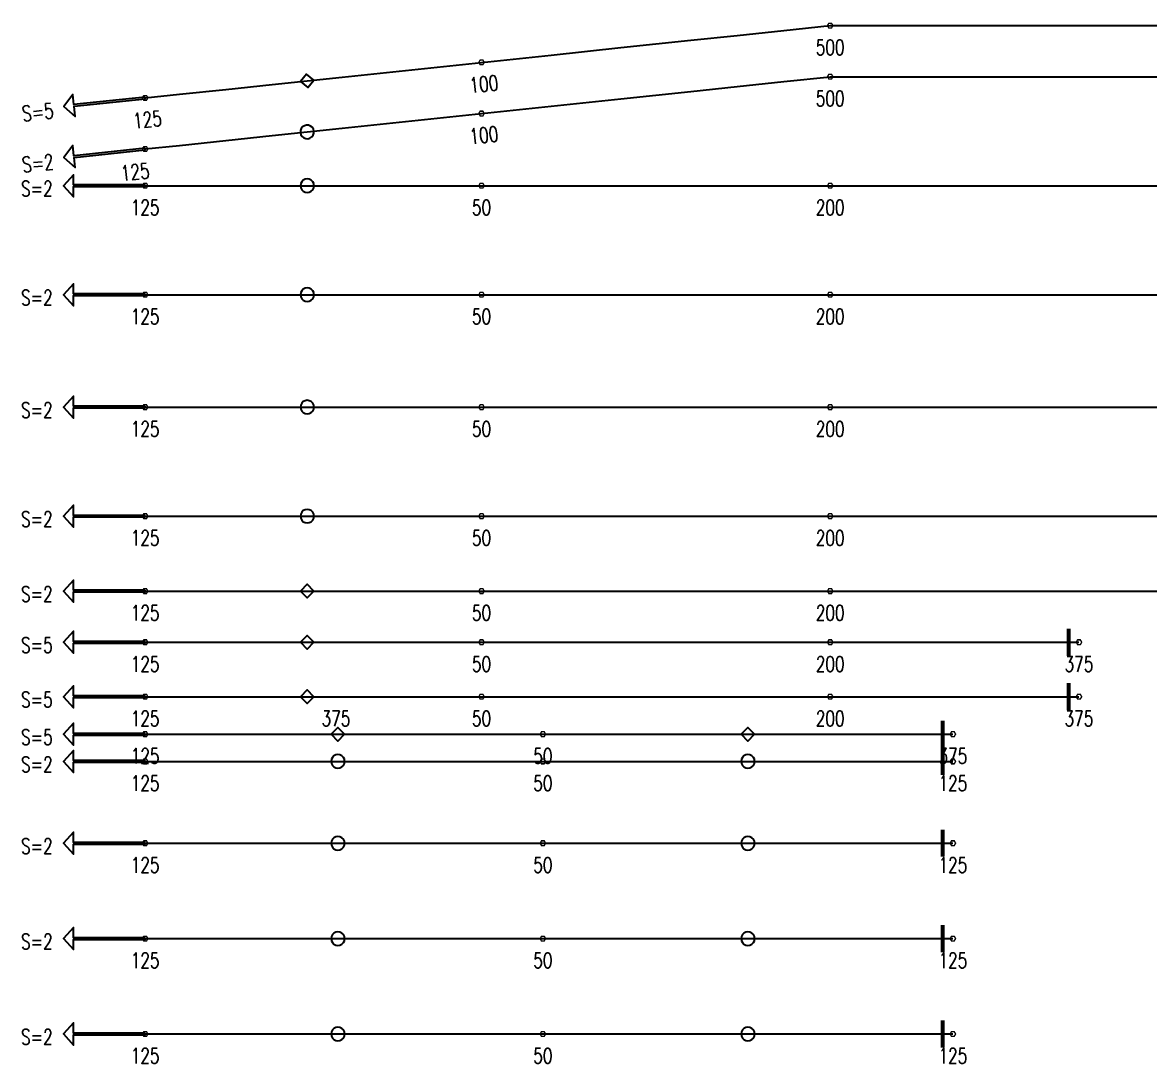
# Model space of a CAD drawing. Header units: millimetres. Extents: x 130400 to 587758, y -25561 to 40710.
# Drawn here: x 380802 to 397348, y 23267 to 38545 of the extents above; entities that cross this region are included whole.
import ezdxf

# ---------------------------------------------------------------- set-up
doc = ezdxf.new("R2010")
doc.units = ezdxf.units.MM
doc.layers.add('Current plane_Column', color=7, linetype='Continuous', true_color=0x4b00ff)
doc.layers.add('NDC_S-TENDON', color=6, linetype='Continuous', lineweight=35)
doc.layers.add('NDC_S_ANNO', color=7, linetype='Continuous', lineweight=20)
doc.styles.add('NDC_ANNO', font='', dxfattribs={"width": 0.8})
doc.styles.get('NDC_ANNO').set_extended_font_data('Dotum')

# ---------------------------------------------------------------- blocks, each defined once
blk = doc.blocks.new('HTB TDX')
at = {"layer": 'NDC_S-TENDON', "linetype": 'Continuous'}
for points, elevation in [([(10090, 29000, 20, 20, 0), (10070, 29035, 20, 20, 0), (10030, 29035, 20, 20, 0), (10010, 29000, 20, 20, 0), (10030, 28965, 20, 20, 0), (10070, 28965, 20, 20, 0)], 3600), ([(10090, 29000, 20, 20, 0), (10070, 29035, 20, 20, 0), (10030, 29035, 20, 20, 0), (10010, 29000, 20, 20, 0), (10030, 28965, 20, 20, 0), (10070, 28965, 20, 20, 0)], 3600), ([(10090, 29000, 20, 20, 0), (10070, 29035, 20, 20, 0), (10030, 29035, 20, 20, 0), (10010, 29000, 20, 20, 0), (10030, 28965, 20, 20, 0), (10070, 28965, 20, 20, 0)], 3600), ([(10090, 29000, 20, 20, 0), (10070, 29035, 20, 20, 0), (10030, 29035, 20, 20, 0), (10010, 29000, 20, 20, 0), (10030, 28965, 20, 20, 0), (10070, 28965, 20, 20, 0)], 3600), ([(4975, 28460, 20, 20, 0), (4955, 28494, 20, 20, 0), (4915, 28494, 20, 20, 0), (4895, 28460, 20, 20, 0), (4915, 28425, 20, 20, 0), (4955, 28425, 20, 20, 0)], 3200), ([(4975, 28460, 20, 20, 0), (4955, 28494, 20, 20, 0), (4915, 28494, 20, 20, 0), (4895, 28460, 20, 20, 0), (4915, 28425, 20, 20, 0), (4955, 28425, 20, 20, 0)], 3200), ([(10090, 28250, 20, 20, 0), (10070, 28285, 20, 20, 0), (10030, 28285, 20, 20, 0), (10010, 28250, 20, 20, 0), (10030, 28215, 20, 20, 0), (10070, 28215, 20, 20, 0)], 3600), ([(10090, 28250, 20, 20, 0), (10070, 28285, 20, 20, 0), (10030, 28285, 20, 20, 0), (10010, 28250, 20, 20, 0), (10030, 28215, 20, 20, 0), (10070, 28215, 20, 20, 0)], 3600), ([(10090, 28250, 20, 20, 0), (10070, 28285, 20, 20, 0), (10030, 28285, 20, 20, 0), (10010, 28250, 20, 20, 0), (10030, 28215, 20, 20, 0), (10070, 28215, 20, 20, 0)], 3600), ([(10090, 28250, 20, 20, 0), (10070, 28285, 20, 20, 0), (10030, 28285, 20, 20, 0), (10010, 28250, 20, 20, 0), (10030, 28215, 20, 20, 0), (10070, 28215, 20, 20, 0)], 3600), ([(40, 27939, 20, 20, 0), (20, 27973, 20, 20, 0), (-20, 27973, 20, 20, 0), (-40, 27939, 20, 20, 0), (-20, 27904, 20, 20, 0), (20, 27904, 20, 20, 0)], 3575), ([(40, 27939, 20, 20, 0), (20, 27973, 20, 20, 0), (-20, 27973, 20, 20, 0), (-40, 27939, 20, 20, 0), (-20, 27904, 20, 20, 0), (20, 27904, 20, 20, 0)], 3575), ([(4975, 27710, 20, 20, 0), (4955, 27744, 20, 20, 0), (4915, 27744, 20, 20, 0), (4895, 27710, 20, 20, 0), (4915, 27675, 20, 20, 0), (4955, 27675, 20, 20, 0)], 3200), ([(4975, 27710, 20, 20, 0), (4955, 27744, 20, 20, 0), (4915, 27744, 20, 20, 0), (4895, 27710, 20, 20, 0), (4915, 27675, 20, 20, 0), (4955, 27675, 20, 20, 0)], 3200), ([(40, 27189, 20, 20, 0), (20, 27223, 20, 20, 0), (-20, 27223, 20, 20, 0), (-40, 27189, 20, 20, 0), (-20, 27154, 20, 20, 0), (20, 27154, 20, 20, 0)], 3575), ([(40, 27189, 20, 20, 0), (20, 27223, 20, 20, 0), (-20, 27223, 20, 20, 0), (-40, 27189, 20, 20, 0), (-20, 27154, 20, 20, 0), (20, 27154, 20, 20, 0)], 3575), ([(40, 26650, 20, 20, 0), (20, 26685, 20, 20, 0), (-20, 26685, 20, 20, 0), (-40, 26650, 20, 20, 0), (-20, 26615, 20, 20, 0), (20, 26615, 20, 20, 0)], 3575), ([(40, 26650, 20, 20, 0), (20, 26685, 20, 20, 0), (-20, 26685, 20, 20, 0), (-40, 26650, 20, 20, 0), (-20, 26615, 20, 20, 0), (20, 26615, 20, 20, 0)], 3575), ([(4975, 26650, 20, 20, 0), (4955, 26685, 20, 20, 0), (4915, 26685, 20, 20, 0), (4895, 26650, 20, 20, 0), (4915, 26615, 20, 20, 0), (4955, 26615, 20, 20, 0)], 3500), ([(4975, 26650, 20, 20, 0), (4955, 26685, 20, 20, 0), (4915, 26685, 20, 20, 0), (4895, 26650, 20, 20, 0), (4915, 26615, 20, 20, 0), (4955, 26615, 20, 20, 0)], 3500), ([(10090, 26650, 20, 20, 0), (10070, 26685, 20, 20, 0), (10030, 26685, 20, 20, 0), (10010, 26650, 20, 20, 0), (10030, 26615, 20, 20, 0), (10070, 26615, 20, 20, 0)], 3650), ([(10090, 26650, 20, 20, 0), (10070, 26685, 20, 20, 0), (10030, 26685, 20, 20, 0), (10010, 26650, 20, 20, 0), (10030, 26615, 20, 20, 0), (10070, 26615, 20, 20, 0)], 3650), ([(10090, 26650, 20, 20, 0), (10070, 26685, 20, 20, 0), (10030, 26685, 20, 20, 0), (10010, 26650, 20, 20, 0), (10030, 26615, 20, 20, 0), (10070, 26615, 20, 20, 0)], 3650), ([(10090, 26650, 20, 20, 0), (10070, 26685, 20, 20, 0), (10030, 26685, 20, 20, 0), (10010, 26650, 20, 20, 0), (10030, 26615, 20, 20, 0), (10070, 26615, 20, 20, 0)], 3650), ([(40, 25050, 20, 20, 0), (20, 25085, 20, 20, 0), (-20, 25085, 20, 20, 0), (-40, 25050, 20, 20, 0), (-20, 25015, 20, 20, 0), (20, 25015, 20, 20, 0)], 3575), ([(40, 25050, 20, 20, 0), (20, 25085, 20, 20, 0), (-20, 25085, 20, 20, 0), (-40, 25050, 20, 20, 0), (-20, 25015, 20, 20, 0), (20, 25015, 20, 20, 0)], 3575), ([(4975, 25050, 20, 20, 0), (4955, 25085, 20, 20, 0), (4915, 25085, 20, 20, 0), (4895, 25050, 20, 20, 0), (4915, 25015, 20, 20, 0), (4955, 25015, 20, 20, 0)], 3500), ([(4975, 25050, 20, 20, 0), (4955, 25085, 20, 20, 0), (4915, 25085, 20, 20, 0), (4895, 25050, 20, 20, 0), (4915, 25015, 20, 20, 0), (4955, 25015, 20, 20, 0)], 3500), ([(10090, 25050, 20, 20, 0), (10070, 25085, 20, 20, 0), (10030, 25085, 20, 20, 0), (10010, 25050, 20, 20, 0), (10030, 25015, 20, 20, 0), (10070, 25015, 20, 20, 0)], 3650), ([(10090, 25050, 20, 20, 0), (10070, 25085, 20, 20, 0), (10030, 25085, 20, 20, 0), (10010, 25050, 20, 20, 0), (10030, 25015, 20, 20, 0), (10070, 25015, 20, 20, 0)], 3650), ([(10090, 25050, 20, 20, 0), (10070, 25085, 20, 20, 0), (10030, 25085, 20, 20, 0), (10010, 25050, 20, 20, 0), (10030, 25015, 20, 20, 0), (10070, 25015, 20, 20, 0)], 3650), ([(10090, 25050, 20, 20, 0), (10070, 25085, 20, 20, 0), (10030, 25085, 20, 20, 0), (10010, 25050, 20, 20, 0), (10030, 25015, 20, 20, 0), (10070, 25015, 20, 20, 0)], 3650), ([(40, 23400, 20, 20, 0), (20, 23435, 20, 20, 0), (-20, 23435, 20, 20, 0), (-40, 23400, 20, 20, 0), (-20, 23365, 20, 20, 0), (20, 23365, 20, 20, 0)], 3575), ([(40, 23400, 20, 20, 0), (20, 23435, 20, 20, 0), (-20, 23435, 20, 20, 0), (-40, 23400, 20, 20, 0), (-20, 23365, 20, 20, 0), (20, 23365, 20, 20, 0)], 3575), ([(4975, 23400, 20, 20, 0), (4955, 23435, 20, 20, 0), (4915, 23435, 20, 20, 0), (4895, 23400, 20, 20, 0), (4915, 23365, 20, 20, 0), (4955, 23365, 20, 20, 0)], 3500), ([(4975, 23400, 20, 20, 0), (4955, 23435, 20, 20, 0), (4915, 23435, 20, 20, 0), (4895, 23400, 20, 20, 0), (4915, 23365, 20, 20, 0), (4955, 23365, 20, 20, 0)], 3500), ([(10090, 23400, 20, 20, 0), (10070, 23435, 20, 20, 0), (10030, 23435, 20, 20, 0), (10010, 23400, 20, 20, 0), (10030, 23365, 20, 20, 0), (10070, 23365, 20, 20, 0)], 3650), ([(10090, 23400, 20, 20, 0), (10070, 23435, 20, 20, 0), (10030, 23435, 20, 20, 0), (10010, 23400, 20, 20, 0), (10030, 23365, 20, 20, 0), (10070, 23365, 20, 20, 0)], 3650), ([(10090, 23400, 20, 20, 0), (10070, 23435, 20, 20, 0), (10030, 23435, 20, 20, 0), (10010, 23400, 20, 20, 0), (10030, 23365, 20, 20, 0), (10070, 23365, 20, 20, 0)], 3650), ([(10090, 23400, 20, 20, 0), (10070, 23435, 20, 20, 0), (10030, 23435, 20, 20, 0), (10010, 23400, 20, 20, 0), (10030, 23365, 20, 20, 0), (10070, 23365, 20, 20, 0)], 3650), ([(40, 21800, 20, 20, 0), (20, 21835, 20, 20, 0), (-20, 21835, 20, 20, 0), (-40, 21800, 20, 20, 0), (-20, 21765, 20, 20, 0), (20, 21765, 20, 20, 0)], 3575), ([(40, 21800, 20, 20, 0), (20, 21835, 20, 20, 0), (-20, 21835, 20, 20, 0), (-40, 21800, 20, 20, 0), (-20, 21765, 20, 20, 0), (20, 21765, 20, 20, 0)], 3575), ([(4975, 21800, 20, 20, 0), (4955, 21835, 20, 20, 0), (4915, 21835, 20, 20, 0), (4895, 21800, 20, 20, 0), (4915, 21765, 20, 20, 0), (4955, 21765, 20, 20, 0)], 3500), ([(4975, 21800, 20, 20, 0), (4955, 21835, 20, 20, 0), (4915, 21835, 20, 20, 0), (4895, 21800, 20, 20, 0), (4915, 21765, 20, 20, 0), (4955, 21765, 20, 20, 0)], 3500), ([(10090, 21800, 20, 20, 0), (10070, 21835, 20, 20, 0), (10030, 21835, 20, 20, 0), (10010, 21800, 20, 20, 0), (10030, 21765, 20, 20, 0), (10070, 21765, 20, 20, 0)], 3650), ([(10090, 21800, 20, 20, 0), (10070, 21835, 20, 20, 0), (10030, 21835, 20, 20, 0), (10010, 21800, 20, 20, 0), (10030, 21765, 20, 20, 0), (10070, 21765, 20, 20, 0)], 3650), ([(10090, 21800, 20, 20, 0), (10070, 21835, 20, 20, 0), (10030, 21835, 20, 20, 0), (10010, 21800, 20, 20, 0), (10030, 21765, 20, 20, 0), (10070, 21765, 20, 20, 0)], 3650), ([(10090, 21800, 20, 20, 0), (10070, 21835, 20, 20, 0), (10030, 21835, 20, 20, 0), (10010, 21800, 20, 20, 0), (10030, 21765, 20, 20, 0), (10070, 21765, 20, 20, 0)], 3650), ([(40, 20700, 20, 20, 0), (20, 20735, 20, 20, 0), (-20, 20735, 20, 20, 0), (-40, 20700, 20, 20, 0), (-20, 20665, 20, 20, 0), (20, 20665, 20, 20, 0)], 3575), ([(40, 20700, 20, 20, 0), (20, 20735, 20, 20, 0), (-20, 20735, 20, 20, 0), (-40, 20700, 20, 20, 0), (-20, 20665, 20, 20, 0), (20, 20665, 20, 20, 0)], 3575), ([(4975, 20700, 20, 20, 0), (4955, 20735, 20, 20, 0), (4915, 20735, 20, 20, 0), (4895, 20700, 20, 20, 0), (4915, 20665, 20, 20, 0), (4955, 20665, 20, 20, 0)], 3500), ([(4975, 20700, 20, 20, 0), (4955, 20735, 20, 20, 0), (4915, 20735, 20, 20, 0), (4895, 20700, 20, 20, 0), (4915, 20665, 20, 20, 0), (4955, 20665, 20, 20, 0)], 3500), ([(10090, 20700, 20, 20, 0), (10070, 20735, 20, 20, 0), (10030, 20735, 20, 20, 0), (10010, 20700, 20, 20, 0), (10030, 20665, 20, 20, 0), (10070, 20665, 20, 20, 0)], 3650), ([(10090, 20700, 20, 20, 0), (10070, 20735, 20, 20, 0), (10030, 20735, 20, 20, 0), (10010, 20700, 20, 20, 0), (10030, 20665, 20, 20, 0), (10070, 20665, 20, 20, 0)], 3650), ([(10090, 20700, 20, 20, 0), (10070, 20735, 20, 20, 0), (10030, 20735, 20, 20, 0), (10010, 20700, 20, 20, 0), (10030, 20665, 20, 20, 0), (10070, 20665, 20, 20, 0)], 3650), ([(10090, 20700, 20, 20, 0), (10070, 20735, 20, 20, 0), (10030, 20735, 20, 20, 0), (10010, 20700, 20, 20, 0), (10030, 20665, 20, 20, 0), (10070, 20665, 20, 20, 0)], 3650), ([(40, 19950, 20, 20, 0), (20, 19985, 20, 20, 0), (-20, 19985, 20, 20, 0), (-40, 19950, 20, 20, 0), (-20, 19915, 20, 20, 0), (20, 19915, 20, 20, 0)], 3610), ([(40, 19950, 20, 20, 0), (20, 19985, 20, 20, 0), (-20, 19985, 20, 20, 0), (-40, 19950, 20, 20, 0), (-20, 19915, 20, 20, 0), (20, 19915, 20, 20, 0)], 3610), ([(4975, 19950, 20, 20, 0), (4955, 19985, 20, 20, 0), (4915, 19985, 20, 20, 0), (4895, 19950, 20, 20, 0), (4915, 19915, 20, 20, 0), (4955, 19915, 20, 20, 0)], 3535), ([(4975, 19950, 20, 20, 0), (4955, 19985, 20, 20, 0), (4915, 19985, 20, 20, 0), (4895, 19950, 20, 20, 0), (4915, 19915, 20, 20, 0), (4955, 19915, 20, 20, 0)], 3535), ([(10090, 19950, 20, 20, 0), (10070, 19985, 20, 20, 0), (10030, 19985, 20, 20, 0), (10010, 19950, 20, 20, 0), (10030, 19915, 20, 20, 0), (10070, 19915, 20, 20, 0)], 3685), ([(10090, 19950, 20, 20, 0), (10070, 19985, 20, 20, 0), (10030, 19985, 20, 20, 0), (10010, 19950, 20, 20, 0), (10030, 19915, 20, 20, 0), (10070, 19915, 20, 20, 0)], 3685), ([(10090, 19950, 20, 20, 0), (10070, 19985, 20, 20, 0), (10030, 19985, 20, 20, 0), (10010, 19950, 20, 20, 0), (10030, 19915, 20, 20, 0), (10070, 19915, 20, 20, 0)], 3685), ([(10090, 19950, 20, 20, 0), (10070, 19985, 20, 20, 0), (10030, 19985, 20, 20, 0), (10010, 19950, 20, 20, 0), (10030, 19915, 20, 20, 0), (10070, 19915, 20, 20, 0)], 3685), ([(13740, 19950, 20, 20, 0), (13720, 19985, 20, 20, 0), (13680, 19985, 20, 20, 0), (13660, 19950, 20, 20, 0), (13680, 19915, 20, 20, 0), (13720, 19915, 20, 20, 0)], 3575), ([(13740, 19950, 20, 20, 0), (13720, 19985, 20, 20, 0), (13680, 19985, 20, 20, 0), (13660, 19950, 20, 20, 0), (13680, 19915, 20, 20, 0), (13720, 19915, 20, 20, 0)], 3575), ([(40, 19150, 20, 20, 0), (20, 19185, 20, 20, 0), (-20, 19185, 20, 20, 0), (-40, 19150, 20, 20, 0), (-20, 19115, 20, 20, 0), (20, 19115, 20, 20, 0)], 3610), ([(40, 19150, 20, 20, 0), (20, 19185, 20, 20, 0), (-20, 19185, 20, 20, 0), (-40, 19150, 20, 20, 0), (-20, 19115, 20, 20, 0), (20, 19115, 20, 20, 0)], 3610), ([(4975, 19150, 20, 20, 0), (4955, 19185, 20, 20, 0), (4915, 19185, 20, 20, 0), (4895, 19150, 20, 20, 0), (4915, 19115, 20, 20, 0), (4955, 19115, 20, 20, 0)], 3535), ([(4975, 19150, 20, 20, 0), (4955, 19185, 20, 20, 0), (4915, 19185, 20, 20, 0), (4895, 19150, 20, 20, 0), (4915, 19115, 20, 20, 0), (4955, 19115, 20, 20, 0)], 3535), ([(10090, 19150, 20, 20, 0), (10070, 19185, 20, 20, 0), (10030, 19185, 20, 20, 0), (10010, 19150, 20, 20, 0), (10030, 19115, 20, 20, 0), (10070, 19115, 20, 20, 0)], 3685), ([(10090, 19150, 20, 20, 0), (10070, 19185, 20, 20, 0), (10030, 19185, 20, 20, 0), (10010, 19150, 20, 20, 0), (10030, 19115, 20, 20, 0), (10070, 19115, 20, 20, 0)], 3685), ([(10090, 19150, 20, 20, 0), (10070, 19185, 20, 20, 0), (10030, 19185, 20, 20, 0), (10010, 19150, 20, 20, 0), (10030, 19115, 20, 20, 0), (10070, 19115, 20, 20, 0)], 3685), ([(10090, 19150, 20, 20, 0), (10070, 19185, 20, 20, 0), (10030, 19185, 20, 20, 0), (10010, 19150, 20, 20, 0), (10030, 19115, 20, 20, 0), (10070, 19115, 20, 20, 0)], 3685), ([(13740, 19150, 20, 20, 0), (13720, 19185, 20, 20, 0), (13680, 19185, 20, 20, 0), (13660, 19150, 20, 20, 0), (13680, 19115, 20, 20, 0), (13720, 19115, 20, 20, 0)], 3575), ([(13740, 19150, 20, 20, 0), (13720, 19185, 20, 20, 0), (13680, 19185, 20, 20, 0), (13660, 19150, 20, 20, 0), (13680, 19115, 20, 20, 0), (13720, 19115, 20, 20, 0)], 3575), ([(40, 18600, 20, 20, 0), (20, 18635, 20, 20, 0), (-20, 18635, 20, 20, 0), (-40, 18600, 20, 20, 0), (-20, 18565, 20, 20, 0), (20, 18565, 20, 20, 0)], 3575), ([(40, 18600, 20, 20, 0), (20, 18635, 20, 20, 0), (-20, 18635, 20, 20, 0), (-40, 18600, 20, 20, 0), (-20, 18565, 20, 20, 0), (20, 18565, 20, 20, 0)], 3575), ([(5875, 18600, 20, 20, 0), (5855, 18635, 20, 20, 0), (5815, 18635, 20, 20, 0), (5795, 18600, 20, 20, 0), (5815, 18565, 20, 20, 0), (5855, 18565, 20, 20, 0)], 3250), ([(5875, 18600, 20, 20, 0), (5855, 18635, 20, 20, 0), (5815, 18635, 20, 20, 0), (5795, 18600, 20, 20, 0), (5815, 18565, 20, 20, 0), (5855, 18565, 20, 20, 0)], 3250), ([(11890, 18600, 20, 20, 0), (11870, 18635, 20, 20, 0), (11830, 18635, 20, 20, 0), (11810, 18600, 20, 20, 0), (11830, 18565, 20, 20, 0), (11870, 18565, 20, 20, 0)], 3575), ([(11890, 18600, 20, 20, 0), (11870, 18635, 20, 20, 0), (11830, 18635, 20, 20, 0), (11810, 18600, 20, 20, 0), (11830, 18565, 20, 20, 0), (11870, 18565, 20, 20, 0)], 3575), ([(40, 18200, 20, 20, 0), (20, 18235, 20, 20, 0), (-20, 18235, 20, 20, 0), (-40, 18200, 20, 20, 0), (-20, 18165, 20, 20, 0), (20, 18165, 20, 20, 0)], 3575), ([(40, 18200, 20, 20, 0), (20, 18235, 20, 20, 0), (-20, 18235, 20, 20, 0), (-40, 18200, 20, 20, 0), (-20, 18165, 20, 20, 0), (20, 18165, 20, 20, 0)], 3575), ([(5875, 18200, 20, 20, 0), (5855, 18235, 20, 20, 0), (5815, 18235, 20, 20, 0), (5795, 18200, 20, 20, 0), (5815, 18165, 20, 20, 0), (5855, 18165, 20, 20, 0)], 3250), ([(5875, 18200, 20, 20, 0), (5855, 18235, 20, 20, 0), (5815, 18235, 20, 20, 0), (5795, 18200, 20, 20, 0), (5815, 18165, 20, 20, 0), (5855, 18165, 20, 20, 0)], 3250), ([(11890, 18200, 20, 20, 0), (11870, 18235, 20, 20, 0), (11830, 18235, 20, 20, 0), (11810, 18200, 20, 20, 0), (11830, 18165, 20, 20, 0), (11870, 18165, 20, 20, 0)], 3575), ([(11890, 18200, 20, 20, 0), (11870, 18235, 20, 20, 0), (11830, 18235, 20, 20, 0), (11810, 18200, 20, 20, 0), (11830, 18165, 20, 20, 0), (11870, 18165, 20, 20, 0)], 3575), ([(40, 17000, 20, 20, 0), (20, 17035, 20, 20, 0), (-20, 17035, 20, 20, 0), (-40, 17000, 20, 20, 0), (-20, 16965, 20, 20, 0), (20, 16965, 20, 20, 0)], 3575), ([(40, 17000, 20, 20, 0), (20, 17035, 20, 20, 0), (-20, 17035, 20, 20, 0), (-40, 17000, 20, 20, 0), (-20, 16965, 20, 20, 0), (20, 16965, 20, 20, 0)], 3575), ([(5875, 17000, 20, 20, 0), (5855, 17035, 20, 20, 0), (5815, 17035, 20, 20, 0), (5795, 17000, 20, 20, 0), (5815, 16965, 20, 20, 0), (5855, 16965, 20, 20, 0)], 3500), ([(5875, 17000, 20, 20, 0), (5855, 17035, 20, 20, 0), (5815, 17035, 20, 20, 0), (5795, 17000, 20, 20, 0), (5815, 16965, 20, 20, 0), (5855, 16965, 20, 20, 0)], 3500), ([(11890, 17000, 20, 20, 0), (11870, 17035, 20, 20, 0), (11830, 17035, 20, 20, 0), (11810, 17000, 20, 20, 0), (11830, 16965, 20, 20, 0), (11870, 16965, 20, 20, 0)], 3575), ([(11890, 17000, 20, 20, 0), (11870, 17035, 20, 20, 0), (11830, 17035, 20, 20, 0), (11810, 17000, 20, 20, 0), (11830, 16965, 20, 20, 0), (11870, 16965, 20, 20, 0)], 3575), ([(40, 15600, 20, 20, 0), (20, 15635, 20, 20, 0), (-20, 15635, 20, 20, 0), (-40, 15600, 20, 20, 0), (-20, 15565, 20, 20, 0), (20, 15565, 20, 20, 0)], 3577), ([(40, 15600, 20, 20, 0), (20, 15635, 20, 20, 0), (-20, 15635, 20, 20, 0), (-40, 15600, 20, 20, 0), (-20, 15565, 20, 20, 0), (20, 15565, 20, 20, 0)], 3577), ([(5875, 15600, 20, 20, 0), (5855, 15635, 20, 20, 0), (5815, 15635, 20, 20, 0), (5795, 15600, 20, 20, 0), (5815, 15565, 20, 20, 0), (5855, 15565, 20, 20, 0)], 3502), ([(5875, 15600, 20, 20, 0), (5855, 15635, 20, 20, 0), (5815, 15635, 20, 20, 0), (5795, 15600, 20, 20, 0), (5815, 15565, 20, 20, 0), (5855, 15565, 20, 20, 0)], 3502), ([(11890, 15600, 20, 20, 0), (11870, 15635, 20, 20, 0), (11830, 15635, 20, 20, 0), (11810, 15600, 20, 20, 0), (11830, 15565, 20, 20, 0), (11870, 15565, 20, 20, 0)], 3577), ([(11890, 15600, 20, 20, 0), (11870, 15635, 20, 20, 0), (11830, 15635, 20, 20, 0), (11810, 15600, 20, 20, 0), (11830, 15565, 20, 20, 0), (11870, 15565, 20, 20, 0)], 3577), ([(40, 14200, 20, 20, 0), (20, 14235, 20, 20, 0), (-20, 14235, 20, 20, 0), (-40, 14200, 20, 20, 0), (-20, 14165, 20, 20, 0), (20, 14165, 20, 20, 0)], 3573), ([(40, 14200, 20, 20, 0), (20, 14235, 20, 20, 0), (-20, 14235, 20, 20, 0), (-40, 14200, 20, 20, 0), (-20, 14165, 20, 20, 0), (20, 14165, 20, 20, 0)], 3573), ([(5875, 14200, 20, 20, 0), (5855, 14235, 20, 20, 0), (5815, 14235, 20, 20, 0), (5795, 14200, 20, 20, 0), (5815, 14165, 20, 20, 0), (5855, 14165, 20, 20, 0)], 3498), ([(5875, 14200, 20, 20, 0), (5855, 14235, 20, 20, 0), (5815, 14235, 20, 20, 0), (5795, 14200, 20, 20, 0), (5815, 14165, 20, 20, 0), (5855, 14165, 20, 20, 0)], 3498), ([(11890, 14200, 20, 20, 0), (11870, 14235, 20, 20, 0), (11830, 14235, 20, 20, 0), (11810, 14200, 20, 20, 0), (11830, 14165, 20, 20, 0), (11870, 14165, 20, 20, 0)], 3573), ([(11890, 14200, 20, 20, 0), (11870, 14235, 20, 20, 0), (11830, 14235, 20, 20, 0), (11810, 14200, 20, 20, 0), (11830, 14165, 20, 20, 0), (11870, 14165, 20, 20, 0)], 3573)]:
    blk.add_lwpolyline(points, format="xyseb", close=True, dxfattribs=dict(at, elevation=elevation))
for points, elevation in [([(2278, 28179), (2388, 28090), (2477, 28200), (2367, 28289), (2278, 28179)], 3362), ([(-1, 27951), (-1045, 27840), (-1061, 27989), (-1193, 27813), (-1027, 27667), (-1043, 27816), (1, 27927)], 3575), ([(2278, 27429), (2286, 27399), (2303, 27373), (2328, 27353), (2357, 27342), (2388, 27340), (2418, 27348), (2444, 27365), (2464, 27390), (2475, 27419), (2477, 27450), (2469, 27480), (2452, 27507), (2427, 27526), (2398, 27538), (2367, 27539), (2337, 27531), (2311, 27514), (2291, 27490), (2280, 27460), (2278, 27429)], 3362), ([(-1, 27201), (-1045, 27090), (-1061, 27239), (-1193, 27063), (-1027, 26917), (-1043, 27066), (1, 27177)], 3575), ([(0, 26662), (-1050, 26662), (-1050, 26812), (-1200, 26650), (-1050, 26488), (-1050, 26638), (0, 26638)], 3575), ([(2277, 26650), (2282, 26619), (2297, 26591), (2319, 26569), (2347, 26555), (2377, 26550), (2408, 26555), (2436, 26569), (2458, 26591), (2473, 26619), (2477, 26650), (2473, 26681), (2458, 26709), (2436, 26731), (2408, 26745), (2377, 26750), (2347, 26745), (2319, 26731), (2297, 26709), (2282, 26681), (2277, 26650)], 3532), ([(0, 25062), (-1050, 25062), (-1050, 25212), (-1200, 25050), (-1050, 24888), (-1050, 25038), (0, 25038)], 3575), ([(2277, 25050), (2282, 25019), (2297, 24991), (2319, 24969), (2347, 24955), (2377, 24950), (2408, 24955), (2436, 24969), (2458, 24991), (2473, 25019), (2477, 25050), (2473, 25081), (2458, 25109), (2436, 25131), (2408, 25145), (2377, 25150), (2347, 25145), (2319, 25131), (2297, 25109), (2282, 25081), (2277, 25050)], 3532), ([(0, 23412), (-1050, 23412), (-1050, 23562), (-1200, 23400), (-1050, 23238), (-1050, 23388), (0, 23388)], 3575), ([(2277, 23400), (2282, 23369), (2297, 23341), (2319, 23319), (2347, 23305), (2377, 23300), (2408, 23305), (2436, 23319), (2458, 23341), (2473, 23369), (2477, 23400), (2473, 23431), (2458, 23459), (2436, 23481), (2408, 23495), (2377, 23500), (2347, 23495), (2319, 23481), (2297, 23459), (2282, 23431), (2277, 23400)], 3532), ([(0, 21812), (-1050, 21812), (-1050, 21962), (-1200, 21800), (-1050, 21638), (-1050, 21788), (0, 21788)], 3575), ([(2277, 21800), (2282, 21769), (2297, 21741), (2319, 21719), (2347, 21705), (2377, 21700), (2408, 21705), (2436, 21719), (2458, 21741), (2473, 21769), (2477, 21800), (2473, 21831), (2458, 21859), (2436, 21881), (2408, 21895), (2377, 21900), (2347, 21895), (2319, 21881), (2297, 21859), (2282, 21831), (2277, 21800)], 3532), ([(0, 20712), (-1050, 20712), (-1050, 20862), (-1200, 20700), (-1050, 20538), (-1050, 20688), (0, 20688)], 3575), ([(2277, 20700), (2377, 20600), (2477, 20700), (2377, 20800), (2277, 20700)], 3532), ([(0, 19962), (-1050, 19962), (-1050, 20112), (-1200, 19950), (-1050, 19788), (-1050, 19938), (0, 19938)], 3610), ([(2277, 19950), (2377, 19850), (2477, 19950), (2377, 20050), (2277, 19950)], 3567), ([(0, 19162), (-1050, 19162), (-1050, 19312), (-1200, 19150), (-1050, 18988), (-1050, 19138), (0, 19138)], 3610), ([(2277, 19150), (2377, 19050), (2477, 19150), (2377, 19250), (2277, 19150)], 3567), ([(0, 18612), (-1050, 18612), (-1050, 18762), (-1200, 18600), (-1050, 18438), (-1050, 18588), (0, 18588)], 3575), ([(2727, 18600), (2827, 18500), (2927, 18600), (2827, 18700), (2727, 18600)], 3391), ([(8742, 18600), (8842, 18500), (8942, 18600), (8842, 18700), (8742, 18600)], 3391), ([(0, 18212), (-1050, 18212), (-1050, 18362), (-1200, 18200), (-1050, 18038), (-1050, 18188), (0, 18188)], 3575), ([(2727, 18200), (2732, 18169), (2747, 18141), (2769, 18119), (2797, 18105), (2827, 18100), (2858, 18105), (2886, 18119), (2908, 18141), (2923, 18169), (2927, 18200), (2923, 18231), (2908, 18259), (2886, 18281), (2858, 18295), (2827, 18300), (2797, 18295), (2769, 18281), (2747, 18259), (2732, 18231), (2727, 18200)], 3391), ([(8742, 18200), (8747, 18169), (8762, 18141), (8784, 18119), (8812, 18105), (8842, 18100), (8873, 18105), (8901, 18119), (8923, 18141), (8938, 18169), (8942, 18200), (8938, 18231), (8923, 18259), (8901, 18281), (8873, 18295), (8842, 18300), (8812, 18295), (8784, 18281), (8762, 18259), (8747, 18231), (8742, 18200)], 3391), ([(0, 17012), (-1050, 17012), (-1050, 17162), (-1200, 17000), (-1050, 16838), (-1050, 16988), (0, 16988)], 3575), ([(2727, 17000), (2732, 16969), (2747, 16941), (2769, 16919), (2797, 16905), (2827, 16900), (2858, 16905), (2886, 16919), (2908, 16941), (2923, 16969), (2927, 17000), (2923, 17031), (2908, 17059), (2886, 17081), (2858, 17095), (2827, 17100), (2797, 17095), (2769, 17081), (2747, 17059), (2732, 17031), (2727, 17000)], 3533), ([(8742, 17000), (8747, 16969), (8762, 16941), (8784, 16919), (8812, 16905), (8842, 16900), (8873, 16905), (8901, 16919), (8923, 16941), (8938, 16969), (8942, 17000), (8938, 17031), (8923, 17059), (8901, 17081), (8873, 17095), (8842, 17100), (8812, 17095), (8784, 17081), (8762, 17059), (8747, 17031), (8742, 17000)], 3533), ([(0, 15612), (-1050, 15612), (-1050, 15762), (-1200, 15600), (-1050, 15438), (-1050, 15588), (0, 15588)], 3577), ([(2727, 15600), (2732, 15569), (2747, 15541), (2769, 15519), (2797, 15505), (2827, 15500), (2858, 15505), (2886, 15519), (2908, 15541), (2923, 15569), (2927, 15600), (2923, 15631), (2908, 15659), (2886, 15681), (2858, 15695), (2827, 15700), (2797, 15695), (2769, 15681), (2747, 15659), (2732, 15631), (2727, 15600)], 3534), ([(8742, 15600), (8747, 15569), (8762, 15541), (8784, 15519), (8812, 15505), (8842, 15500), (8873, 15505), (8901, 15519), (8923, 15541), (8938, 15569), (8942, 15600), (8938, 15631), (8923, 15659), (8901, 15681), (8873, 15695), (8842, 15700), (8812, 15695), (8784, 15681), (8762, 15659), (8747, 15631), (8742, 15600)], 3534), ([(0, 14212), (-1050, 14212), (-1050, 14362), (-1200, 14200), (-1050, 14038), (-1050, 14188), (0, 14188)], 3573), ([(2727, 14200), (2732, 14169), (2747, 14141), (2769, 14119), (2797, 14105), (2827, 14100), (2858, 14105), (2886, 14119), (2908, 14141), (2923, 14169), (2927, 14200), (2923, 14231), (2908, 14259), (2886, 14281), (2858, 14295), (2827, 14300), (2797, 14295), (2769, 14281), (2747, 14259), (2732, 14231), (2727, 14200)], 3530), ([(8742, 14200), (8747, 14169), (8762, 14141), (8784, 14119), (8812, 14105), (8842, 14100), (8873, 14105), (8901, 14119), (8923, 14141), (8938, 14169), (8942, 14200), (8938, 14231), (8923, 14259), (8901, 14281), (8873, 14295), (8842, 14300), (8812, 14295), (8784, 14281), (8762, 14259), (8747, 14231), (8742, 14200)], 3530)]:
    blk.add_lwpolyline(points, close=True, dxfattribs=dict(at, elevation=elevation))
for points, elevation in [([(13550, 19750, 60, 60, 0), (13550, 20150, 60, 60, 0)], 3575), ([(13550, 18950, 60, 60, 0), (13550, 19350, 60, 60, 0)], 3575), ([(11700, 18400, 60, 60, 0), (11700, 18800, 60, 60, 0)], 3575), ([(11700, 18000, 60, 60, 0), (11700, 18400, 60, 60, 0)], 3575), ([(11700, 16800, 60, 60, 0), (11700, 17200, 60, 60, 0)], 3575), ([(11700, 15400, 60, 60, 0), (11700, 15800, 60, 60, 0)], 3577), ([(11700, 14000, 60, 60, 0), (11700, 14400, 60, 60, 0)], 3573)]:
    blk.add_lwpolyline(points, format="xyseb", dxfattribs=dict(at, elevation=elevation))
for points in [[(0, 27939, 3571), (502, 27992, 3558), (1184, 28064, 3508), (1866, 28136, 3425), (2889, 28244, 3300), (3912, 28352, 3225), (4935, 28460, 3200), (5958, 28568, 3227), (6981, 28676, 3307), (8004, 28784, 3440), (8686, 28856, 3529), (9368, 28928, 3582), (10050, 29000, 3600)], [(10050, 29000, 3600), (10743, 29000, 3582), (11437, 29000, 3529), (12130, 29000, 3440), (13170, 29000, 3307), (14210, 29000, 3227), (15250, 29000, 3200), (16290, 29000, 3227), (17330, 29000, 3307), (18370, 29000, 3440), (19063, 29000, 3529), (19757, 29000, 3582), (20450, 29000, 3600)], [(0, 27189, 3571), (502, 27242, 3558), (1184, 27314, 3508), (1866, 27386, 3425), (2889, 27494, 3300), (3912, 27602, 3225), (4935, 27710, 3200), (5958, 27818, 3227), (6981, 27926, 3307), (8004, 28034, 3440), (8686, 28106, 3529), (9368, 28178, 3582), (10050, 28250, 3600)], [(10050, 28250, 3600), (10743, 28250, 3582), (11437, 28250, 3529), (12130, 28250, 3440), (13170, 28250, 3307), (14210, 28250, 3227), (15250, 28250, 3200), (16290, 28250, 3227), (17330, 28250, 3307), (18370, 28250, 3440), (19063, 28250, 3529), (19757, 28250, 3582), (20450, 28250, 3600)], [(0, 26650, 3574), (502, 26650, 3572), (1184, 26650, 3562), (1866, 26650, 3545), (2889, 26650, 3520), (3912, 26650, 3505), (4935, 26650, 3500), (5958, 26650, 3510), (6981, 26650, 3540), (8004, 26650, 3590), (8686, 26650, 3623), (9368, 26650, 3643), (10050, 26650, 3650)], [(10050, 26650, 3650), (10743, 26650, 3643), (11437, 26650, 3623), (12130, 26650, 3590), (13170, 26650, 3540), (14210, 26650, 3510), (15250, 26650, 3500), (16290, 26650, 3510), (17330, 26650, 3540), (18370, 26650, 3590), (19063, 26650, 3623), (19757, 26650, 3643), (20450, 26650, 3650)], [(0, 25050, 0), (502, 25050, 3572), (1184, 25050, 3562), (1866, 25050, 3545), (2889, 25050, 3520), (3912, 25050, 3505), (4935, 25050, 3500), (5958, 25050, 3510), (6981, 25050, 3540), (8004, 25050, 3590), (8686, 25050, 3623), (9368, 25050, 3643), (10050, 25050, 3650)], [(10050, 25050, 3650), (10743, 25050, 3643), (11437, 25050, 3623), (12130, 25050, 3590), (13170, 25050, 3540), (14210, 25050, 3510), (15250, 25050, 3500), (16290, 25050, 3510), (17330, 25050, 3540), (18370, 25050, 3590), (19063, 25050, 3623), (19757, 25050, 3643), (20450, 25050, 3650)], [(0, 23400, 0), (502, 23400, 3572), (1184, 23400, 3562), (1866, 23400, 3545), (2889, 23400, 3520), (3912, 23400, 3505), (4935, 23400, 3500), (5958, 23400, 3510), (6981, 23400, 3540), (8004, 23400, 3590), (8686, 23400, 3623), (9368, 23400, 3643), (10050, 23400, 3650)], [(10050, 23400, 3650), (10743, 23400, 3643), (11437, 23400, 3623), (12130, 23400, 3590), (13170, 23400, 3540), (14210, 23400, 3510), (15250, 23400, 3500), (16290, 23400, 3510), (17330, 23400, 3540), (18370, 23400, 3590), (19063, 23400, 3623), (19757, 23400, 3643), (20450, 23400, 3650)], [(0, 21800, 0), (502, 21800, 3572), (1184, 21800, 3562), (1866, 21800, 3545), (2889, 21800, 3520), (3912, 21800, 3505), (4935, 21800, 3500), (5958, 21800, 3510), (6981, 21800, 3540), (8004, 21800, 3590), (8686, 21800, 3623), (9368, 21800, 3643), (10050, 21800, 3650)], [(10050, 21800, 3650), (10743, 21800, 3643), (11437, 21800, 3623), (12130, 21800, 3590), (13170, 21800, 3540), (14210, 21800, 3510), (15250, 21800, 3500), (16290, 21800, 3510), (17330, 21800, 3540), (18370, 21800, 3590), (19063, 21800, 3623), (19757, 21800, 3643), (20450, 21800, 3650)], [(0, 20700, 0), (502, 20700, 3572), (1184, 20700, 3562), (1866, 20700, 3545), (2889, 20700, 3520), (3912, 20700, 3505), (4935, 20700, 3500), (5958, 20700, 3510), (6981, 20700, 3540), (8004, 20700, 3590), (8686, 20700, 3623), (9368, 20700, 3643), (10050, 20700, 3650)], [(10050, 20700, 3650), (10743, 20700, 3643), (11437, 20700, 3623), (12130, 20700, 3590), (13170, 20700, 3540), (14210, 20700, 3510), (15250, 20700, 3500), (16290, 20700, 3510), (17330, 20700, 3540), (18370, 20700, 3590), (19063, 20700, 3623), (19757, 20700, 3643), (20450, 20700, 3650)], [(0, 19950, 35), (502, 19950, 3607), (1184, 19950, 3597), (1866, 19950, 3580), (2889, 19950, 3555), (3912, 19950, 3540), (4935, 19950, 3535), (5958, 19950, 3545), (6981, 19950, 3575), (8004, 19950, 3625), (8686, 19950, 3658), (9368, 19950, 3678), (10050, 19950, 3685)], [(10050, 19950, 3685), (10743, 19950, 3678), (11437, 19950, 3658), (12130, 19950, 3625), (13170, 19950, 3575), (13700, 19950, 3560)], [(0, 19150, 35), (502, 19150, 3607), (1184, 19150, 3597), (1866, 19150, 3580), (2889, 19150, 3555), (3912, 19150, 3540), (4935, 19150, 3535), (5958, 19150, 3545), (6981, 19150, 3575), (8004, 19150, 3625), (8686, 19150, 3658), (9368, 19150, 3678), (10050, 19150, 3685)], [(10050, 19150, 3685), (10743, 19150, 3678), (11437, 19150, 3658), (12130, 19150, 3625), (13170, 19150, 3575), (13700, 19150, 3560)], [(0, 18600, 0), (622, 18600, 3561), (1424, 18600, 3517), (2226, 18600, 3445), (3429, 18600, 3337), (4632, 18600, 3272), (5835, 18600, 3250), (7038, 18600, 3272), (8241, 18600, 3337), (9444, 18600, 3445), (10246, 18600, 3517), (11048, 18600, 3561), (11850, 18600, 3575)], [(0, 18200, 0), (622, 18200, 3561), (1424, 18200, 3517), (2226, 18200, 3445), (3429, 18200, 3337), (4632, 18200, 3272), (5835, 18200, 3250), (7038, 18200, 3272), (8241, 18200, 3337), (9444, 18200, 3445), (10246, 18200, 3517), (11048, 18200, 3561), (11850, 18200, 3575)], [(0, 17000, 0), (622, 17000, 3572), (1424, 17000, 3562), (2226, 17000, 3545), (3429, 17000, 3520), (4632, 17000, 3505), (5835, 17000, 3500), (7038, 17000, 3505), (8241, 17000, 3520), (9444, 17000, 3545), (10246, 17000, 3562), (11048, 17000, 3572), (11850, 17000, 3575)], [(0, 15600, 2), (622, 15600, 3574), (1424, 15600, 3564), (2226, 15600, 3547), (3128, 15600, 3527), (4030, 15600, 3513), (4933, 15600, 3505), (5835, 15600, 3502), (6737, 15600, 3505), (7639, 15600, 3513), (8542, 15600, 3527), (9444, 15600, 3547), (10246, 15600, 3564), (11048, 15600, 3574), (11850, 15600, 3577)], [(0, 14200, -2), (622, 14200, 3570), (1424, 14200, 3560), (2226, 14200, 3543), (3128, 14200, 3523), (4030, 14200, 3509), (4933, 14200, 3501), (5835, 14200, 3498), (6737, 14200, 3501), (7639, 14200, 3509), (8542, 14200, 3523), (9444, 14200, 3543), (10246, 14200, 3560), (11048, 14200, 3570), (11850, 14200, 3573)]]:
    blk.add_polyline3d(points, dxfattribs=at)
at = {"layer": 'NDC_S_ANNO', "linetype": 'Continuous', "char_height": 225, "attachment_point": 5, "line_spacing_factor": 0.75, "style": 'NDC_ANNO'}
for s, insert in [('\\FSTANDARD.shx;500', (10050, 28680, 3600)), ('\\FSTANDARD.shx;500', (10050, 27930, 3600)), ('\\FSTANDARD.shx;125', (0, 26330, 3574)), ('\\FSTANDARD.shx;50', (4935, 26330, 3500)), ('\\FSTANDARD.shx;200', (10050, 26330, 3650)), ('\\FSTANDARD.shx;125', (0, 24730)), ('\\FSTANDARD.shx;50', (4935, 24730, 3500)), ('\\FSTANDARD.shx;200', (10050, 24730, 3650)), ('\\FSTANDARD.shx;125', (0, 23080)), ('\\FSTANDARD.shx;50', (4935, 23080, 3500)), ('\\FSTANDARD.shx;200', (10050, 23080, 3650)), ('\\FSTANDARD.shx;125', (0, 21480)), ('\\FSTANDARD.shx;50', (4935, 21480, 3500)), ('\\FSTANDARD.shx;200', (10050, 21480, 3650)), ('\\FSTANDARD.shx;125', (0, 20380)), ('\\FSTANDARD.shx;50', (4935, 20380, 3500)), ('\\FSTANDARD.shx;200', (10050, 20380, 3650)), ('\\FSTANDARD.shx;125', (0, 19630, 35)), ('\\FSTANDARD.shx;50', (4935, 19630, 3535)), ('\\FSTANDARD.shx;200', (10050, 19630, 3685)), ('\\FSTANDARD.shx;375', (13700, 19630, 3575)), ('\\FSTANDARD.shx;125', (0, 18830, 35)), ('\\FSTANDARD.shx;375', (2800, 18830, 3575)), ('\\FSTANDARD.shx;50', (4935, 18830, 3535)), ('\\FSTANDARD.shx;200', (10050, 18830, 3685)), ('\\FSTANDARD.shx;375', (13700, 18830, 3575)), ('\\FSTANDARD.shx;S=5', (-1588, 18557, 125)), ('\\FSTANDARD.shx;125', (0, 18280)), ('\\FSTANDARD.shx;50', (5835, 18280, 3250)), ('\\FSTANDARD.shx;375', (11850, 18280, 3575)), ('\\FSTANDARD.shx;S=2', (-1588, 18157, 125)), ('\\FSTANDARD.shx;125', (0, 17880)), ('\\FSTANDARD.shx;50', (5835, 17880, 3250)), ('\\FSTANDARD.shx;125', (11850, 17880, 3575)), ('\\FSTANDARD.shx;S=2', (-1588, 16957, 125)), ('\\FSTANDARD.shx;125', (0, 16680)), ('\\FSTANDARD.shx;50', (5835, 16680, 3500)), ('\\FSTANDARD.shx;125', (11850, 16680, 3575))]:
    blk.add_mtext(s, dxfattribs=dict(at, insert=insert))
for s, insert, rotation in [('\\FSTANDARD.shx;100', (4969, 28142, 3200), 6.0286), ('\\FSTANDARD.shx;S=5', (-1574, 27730, 3696), 6.0286), ('\\FSTANDARD.shx;125', (34, 27620, 3571), 6.0286), ('\\FSTANDARD.shx;100', (4969, 27392, 3200), 6.0286), ('\\FSTANDARD.shx;S=2', (-1574, 26980, 3696), 6.0286), ('\\FSTANDARD.shx;125', (-146, 26851, 3575), 6.0286), ('\\FSTANDARD.shx;S=2', (-1588, 26607, 3699), 0), ('\\FSTANDARD.shx;S=2', (-1588, 25007, 125), 0), ('\\FSTANDARD.shx;S=2', (-1588, 23357, 125), 0), ('\\FSTANDARD.shx;S=2', (-1588, 21757, 125), 0), ('{\\Fstandard|c129;S=\\Fstandard|c0;2}', (-1588, 20657, 125), 0), ('\\FSTANDARD.shx;S=5', (-1588, 19908, 160), 0), ('\\FSTANDARD.shx;S=5', (-1588, 19108, 160), 0), ('\\FSTANDARD.shx;S=2', (-1588, 15557, 127), 0), ('\\FSTANDARD.shx;125', (0, 15280, 2), 0), ('\\FSTANDARD.shx;50', (5835, 15280, 3502), 0), ('\\FSTANDARD.shx;125', (11850, 15280, 3577), 0), ('\\FSTANDARD.shx;S=2', (-1588, 14157, 123), 0), ('\\FSTANDARD.shx;125', (0, 13880, -2), 0), ('\\FSTANDARD.shx;50', (5835, 13880, 3498), 0), ('\\FSTANDARD.shx;125', (11850, 13880, 3573), 0)]:
    blk.add_mtext(s, dxfattribs=dict(at, insert=insert, rotation=rotation))

msp = doc.modelspace()

# ---------------------------------------------------------------- block references
at = {"layer": 'Current plane_Column'}
msp.add_blockref('HTB TDX', (382600, 9500), dxfattribs=at)

doc.saveas('drawing.dxf')
